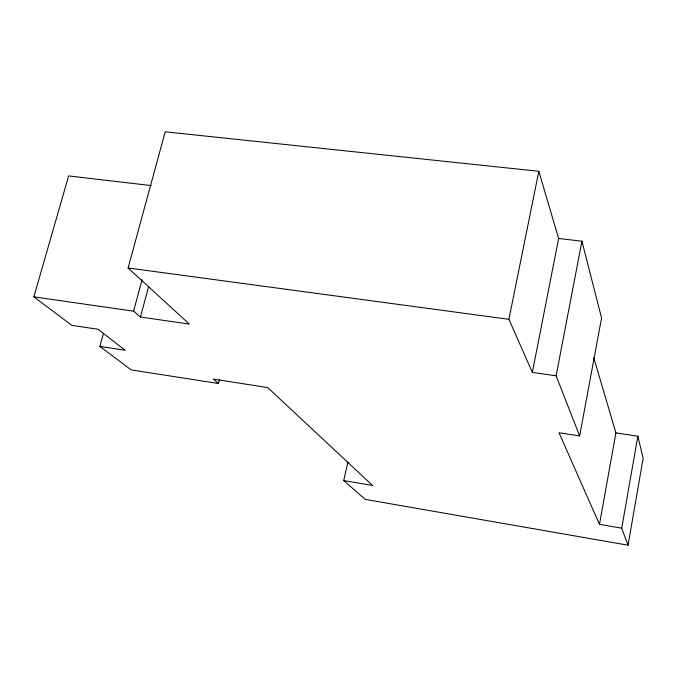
<?xml version="1.0" encoding="UTF-8"?>
<svg xmlns="http://www.w3.org/2000/svg" width="677" height="677" viewBox="0 0 677 677"><rect width="100%" height="100%" fill="white"/><g stroke="black" fill="none" stroke-linecap="round" stroke-linejoin="round"><path stroke-width="1.02" d="M347.893 462.027L343.73 480.552L365.182 499.372L628.036 545.197L643.15 458.312L637.852 436.25L615.909 432.882L593.805 357.871M628.036 545.197L621.714 528.178L637.852 436.25M621.714 528.178L599.492 524.37L615.909 432.882M599.492 524.37L559.016 432.755L579.656 435.954L601.565 317.987L581.932 241.224L558.618 238.465L538.816 171.289L165.188 131.803L128.114 267.982L189.34 324.097L140.461 317.022L133.589 311.175L33.85 296.848L68.639 175.91L151.225 185.583M579.656 435.954L556.113 375.828L581.932 241.224M556.113 375.828L532.35 372.401L558.618 238.465M532.35 372.401L508.901 319.316L538.816 171.289M103.479 333.211L99.866 346.412L131.16 369.904L218.468 383.512L219.492 379.442M133.589 311.175L142.06 279.728M140.461 317.022L148.652 286.405M128.114 267.982L508.901 319.316M99.866 346.412L125.101 350.246L98.055 329.267L71.847 325.375L33.85 296.848M343.73 480.552L372.528 485.485L267.72 387.557L213.306 379.112L218.468 383.512"/></g></svg>
